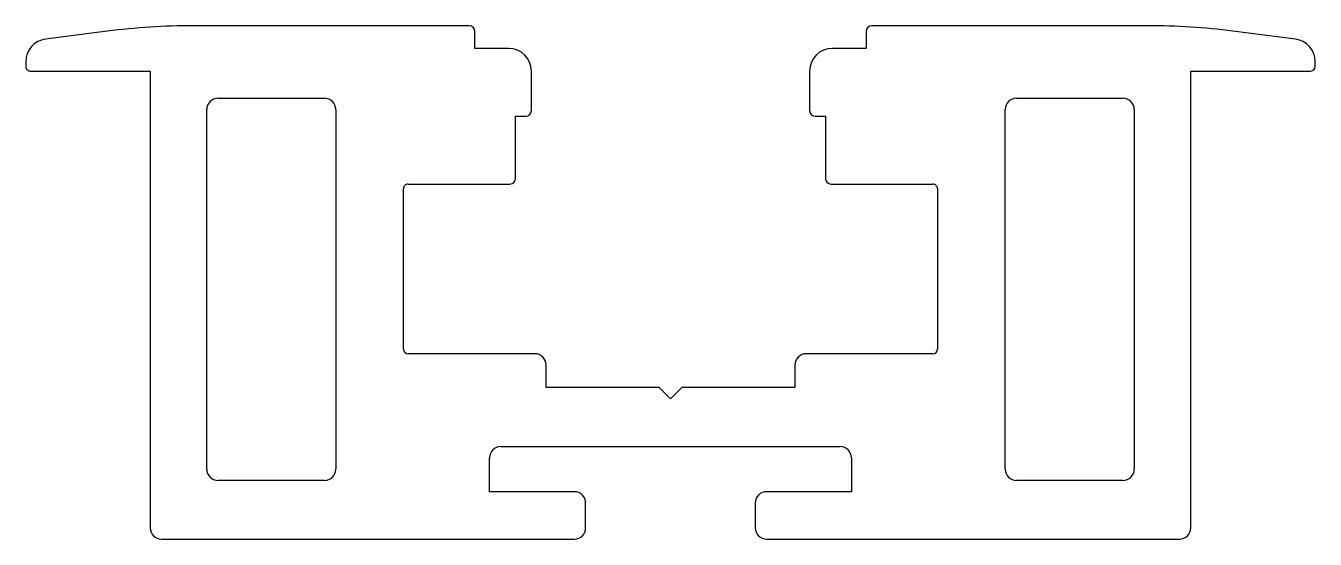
# Model space of a CAD drawing. Extents: x 2955.1 to 3012.1, y 1586.7 to 1609.4.
import ezdxf

# ---------------------------------------------------------------- set-up
doc = ezdxf.new("R2010")
doc.units = 0
doc.layers.get('0').update_dxf_attribs({"linetype": 'CONTINUOUS'})

msp = doc.modelspace()

# ---------------------------------------------------------------- linework, layer by layer
for p, q in [((2958.673, 1609.132), (2955.948, 1608.785)), ((2974.674, 1609.374), (2962.476, 1609.374)), ((2974.924, 1608.374), (2974.924, 1609.124)), ((2992.224, 1609.124), (2992.224, 1608.374)), ((3004.673, 1609.374), (2992.474, 1609.374)), ((3011.2, 1608.785), (3008.439, 1609.136)), ((2976.424, 1608.374), (2974.924, 1608.374)), ((2992.224, 1608.374), (2990.724, 1608.374)), ((2955.074, 1607.793), (2955.074, 1607.574)), ((3012.074, 1607.574), (3012.074, 1607.793)), ((2955.275, 1607.374), (2960.574, 1607.374)), ((2960.574, 1607.374), (2960.574, 1587.174)), ((2977.424, 1605.624), (2977.424, 1607.374)), ((2989.724, 1607.374), (2989.724, 1605.624)), ((3006.574, 1587.174), (3006.574, 1607.374)), ((3006.574, 1607.374), (3011.875, 1607.374)), ((2963.574, 1606.174), (2968.274, 1606.174)), ((2998.874, 1606.174), (3003.574, 1606.174)), ((2963.074, 1589.774), (2963.074, 1605.674)), ((2968.774, 1605.674), (2968.774, 1589.774)), ((2976.724, 1602.624), (2976.724, 1605.374)), ((2976.724, 1605.374), (2977.174, 1605.374)), ((2989.974, 1605.374), (2990.424, 1605.374)), ((2990.424, 1605.374), (2990.424, 1602.624)), ((2998.374, 1589.774), (2998.374, 1605.674)), ((3004.074, 1605.674), (3004.074, 1589.774)), ((2971.973, 1602.374), (2976.474, 1602.374)), ((2990.674, 1602.374), (2995.173, 1602.374)), ((2971.774, 1595.071), (2971.774, 1602.171)), ((2995.374, 1602.174), (2995.374, 1602.174)), ((2995.374, 1602.174), (2995.374, 1595.074)), ((2973.974, 1594.874), (2971.975, 1594.874)), ((2977.574, 1594.874), (2973.974, 1594.874)), ((2993.174, 1594.874), (2989.574, 1594.874)), ((2995.175, 1594.874), (2993.174, 1594.874)), ((2978.074, 1593.374), (2978.074, 1594.374)), ((2989.074, 1594.374), (2989.074, 1593.374)), ((2983.074, 1593.374), (2978.074, 1593.374)), ((2983.574, 1592.874), (2983.074, 1593.374)), ((2984.074, 1593.374), (2983.574, 1592.874)), ((2989.074, 1593.374), (2984.074, 1593.374)), ((2976.074, 1590.774), (2991.074, 1590.774)), ((2975.574, 1588.774), (2975.574, 1590.274)), ((2991.574, 1590.274), (2991.574, 1588.774)), ((2968.274, 1589.274), (2963.574, 1589.274)), ((3003.574, 1589.274), (2998.874, 1589.274)), ((2979.324, 1588.774), (2975.574, 1588.774)), ((2991.574, 1588.774), (2987.824, 1588.774)), ((2979.824, 1587.174), (2979.824, 1588.274)), ((2987.324, 1588.274), (2987.324, 1587.174)), ((2961.074, 1586.674), (2979.324, 1586.674)), ((2987.824, 1586.674), (3006.074, 1586.674))]:
    msp.add_line(p, q)
for centre, radius, start, end in [((2962.476, 1579.374), 30, 90, 97.2821), ((2974.674, 1609.124), 0.25, 0, 90), ((2992.474, 1609.124), 0.25, 90, 180), ((3004.673, 1579.374), 30, 82.7881, 90), ((2956.074, 1607.793), 1, 97.253, 180), ((3011.074, 1607.793), 1, 0, 82.747), ((2976.424, 1607.374), 1, 0, 90), ((2990.724, 1607.374), 1, 90, 180), ((2955.274, 1607.574), 0.2, 180, 270.3165), ((3011.874, 1607.574), 0.2, 270.3165, 360), ((2963.574, 1605.674), 0.5, 90, 180), ((2968.274, 1605.674), 0.5, 0, 90), ((2998.874, 1605.674), 0.5, 90, 180), ((3003.574, 1605.674), 0.5, 0, 90), ((2977.174, 1605.624), 0.25, 270, 0), ((2989.974, 1605.624), 0.25, 180, 270), ((2971.974, 1602.174), 0.2, 90.3165, 180.7753), ((2976.474, 1602.624), 0.25, 270, 0), ((2990.674, 1602.624), 0.25, 180, 270), ((2995.174, 1602.174), 0.2, 0, 90.3165), ((2971.974, 1595.074), 0.2, 180.7753, 270.3165), ((2977.574, 1594.374), 0.5, 0, 90), ((2989.574, 1594.374), 0.5, 90, 180), ((2995.174, 1595.074), 0.2, 270.3165, 0), ((2976.074, 1590.274), 0.5, 90, 180), ((2991.074, 1590.274), 0.5, 0, 90), ((2963.574, 1589.774), 0.5, 180, 270), ((2968.274, 1589.774), 0.5, 270, 0), ((2998.874, 1589.774), 0.5, 180, 270), ((3003.574, 1589.774), 0.5, 270, 0), ((2979.324, 1588.274), 0.5, 0, 90), ((2987.824, 1588.274), 0.5, 90, 180), ((2961.074, 1587.174), 0.5, 180, 270), ((2979.324, 1587.174), 0.5, 270, 0), ((2987.824, 1587.174), 0.5, 180, 270), ((3006.074, 1587.174), 0.5, 270, 360)]:
    msp.add_arc(centre, radius, start, end)

doc.saveas('drawing.dxf')
